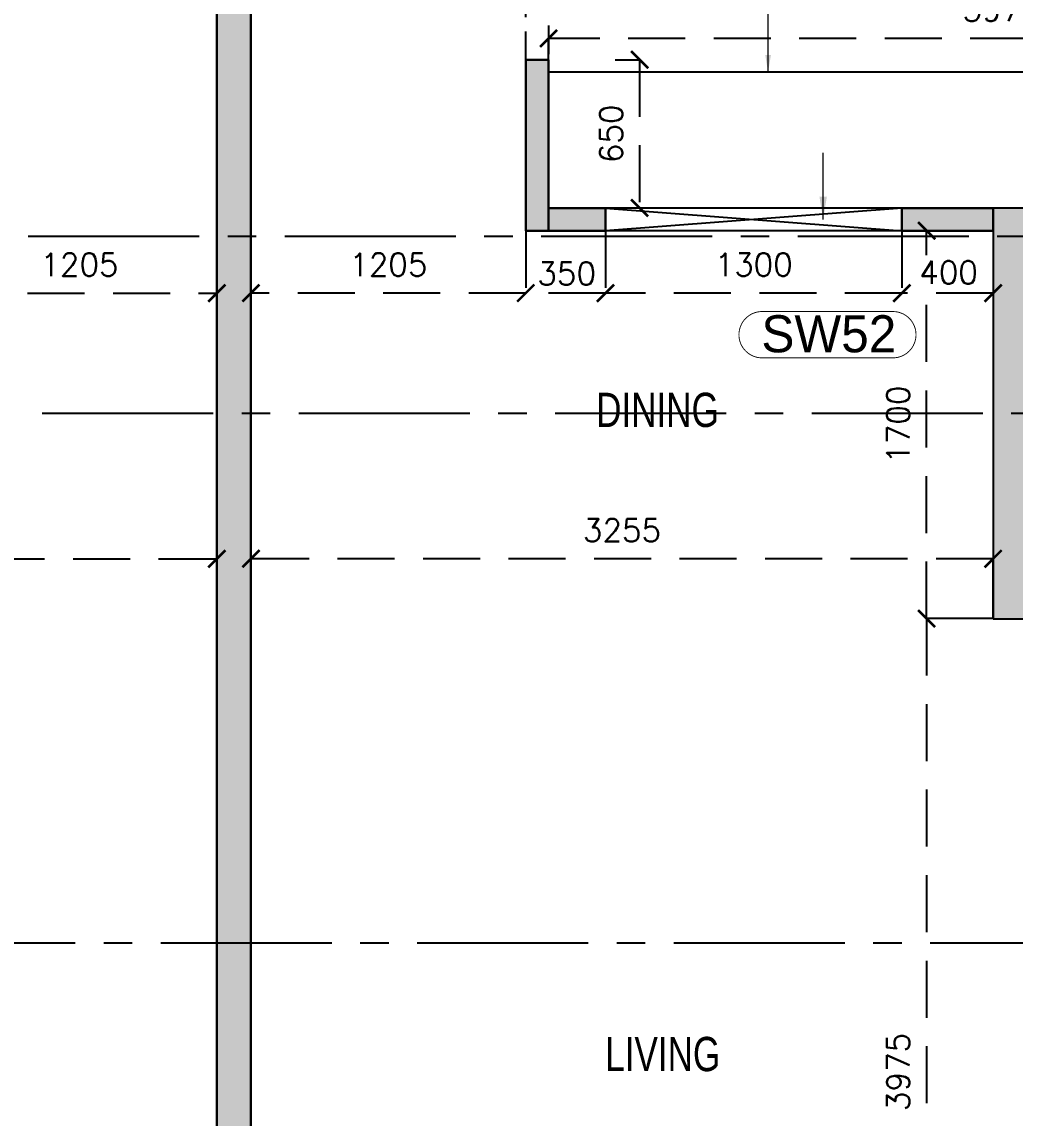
# Model space of a CAD drawing. Header units: millimetres. Extents: x 1124992 to 1258557, y -5767803 to -5695799.
# Drawn here: x 1205343 to 1209699, y -5725664 to -5720859 of the extents above; entities that cross this region are included whole.
import ezdxf

# ---------------------------------------------------------------- set-up
doc = ezdxf.new("R2010")
doc.units = ezdxf.units.MM
doc.header["$LTSCALE"] = 1000
doc.header["$MEASUREMENT"] = 0
for name, pattern in [('$1$AUDIT_D_120904163729-0', [0]), ('$36$HIDDEN', [0.375, 0.25, -0.125]), ('2BHK-A - FRONT$0$AUDIT_D_120904163729-0', [0]), ('2BHK-A - FRONT$0$HIDDEN', [0.375, 0.25, -0.125]), ('AUDIT_D_120904163729-0', [0]), ('T8(T9 IS SIMILAR) - DIMENSION & TEXTING$0$HIDDEN', [0.375, 0.25, -0.125]), ('T8_REFUGE COLUMNS$0$CENTER2', [1.125, 0.75, -0.125, 0.125, -0.125])]:
    doc.linetypes.add(name, pattern=pattern)
doc.layers.get('0').update_dxf_attribs({"linetype": 'AUDIT_D_120904163729-0'})
for name, color, linetype in [('$0$A-HATCH -160', 251, '$1$AUDIT_D_120904163729-0'), ('$21$A-DIMENSIONS', 2, '$36$HIDDEN'), ('2BHK-A - FRONT$0$A-HATCH -160', 251, '2BHK-A - FRONT$0$AUDIT_D_120904163729-0'), ('2BHK-A - FRONT$0$a-KIT FIX', 251, 'Continuous'), ('2BHK-A - FRONT$0$A-LINTEL', 5, '2BHK-A - FRONT$0$HIDDEN'), ('2BHK-A - FRONT$0$CUT-OUT', 49, 'Continuous'), ('T8(T9 IS SIMILAR) - DIMENSION & TEXTING$0$A-DIMENSIONS', 2, 'T8(T9 IS SIMILAR) - DIMENSION & TEXTING$0$HIDDEN'), ('T8_REFUGE COLUMNS$0$A-CENTERLINE', 193, 'T8_REFUGE COLUMNS$0$CENTER2'), ('T8_REFUGE COLUMNS$0$A-RCC COLS', 3, 'Continuous'), ('T8_TYPICAL COLUMNS$0$A-RCC COLS', 3, 'Continuous')]:
    doc.layers.add(name, color=color, linetype=linetype)
for name, color, linetype, lineweight in [('2BHK-A - FRONT$0$A-WALL- 160', 6, 'Continuous', 30), ('T8(T9 IS SIMILAR) - DIMENSION & TEXTING$0$a-Text', 4, 'Continuous', 0), ('T8(T9 IS SIMILAR) - DIMENSION & TEXTING$0$R0-18-10-2014-T1-1st Podium Floor Plan$0$Text', 2, 'Continuous', 0), ('T8(T9 IS SIMILAR)$0$D&W', 8, 'Continuous', 25), ('T8_REFUGE COLUMNS$0$A-COLUMN NO size reduce', 81, 'Continuous', 25)]:
    doc.layers.add(name, color=color, linetype=linetype, lineweight=lineweight)
doc.layers.add('T8_REFUGE COLUMNS$1$COL-HATCH', color=7, linetype='Continuous', lineweight=25, true_color=0xa3a3a3)
doc.styles.add('T8(T9 IS SIMILAR) - DIMENSION & TEXTING$0$ARIAL ARROW', font='swisscl.ttf')
doc.styles.add('T8(T9 IS SIMILAR) - DIMENSION & TEXTING$0$Romans 1', font='romans.shx', dxfattribs={"height": 100})
doc.styles.add('T8(T9 IS SIMILAR) - DIMENSION & TEXTING$0$Tahoma', font='tahoma.ttf')
doc.styles.add('T8_REFUGE COLUMNS$0$STANDARD', font='GOTHIC.TTF')
doc.dimstyles.new('T8(T9 IS SIMILAR) - DIMENSION & TEXTING$0$ALPINE S', dxfattribs={"dimscale": 0, "dimtxt": 100, "dimasz": 75, "dimexe": 0, "dimexo": 0, "dimgap": 75, "dimtad": 1, "dimdec": 0, "dimzin": 0, "dimdsep": 46, "dimtxsty": 'T8(T9 IS SIMILAR) - DIMENSION & TEXTING$0$Romans 1', "dimblk": 'T8(T9 IS SIMILAR) - DIMENSION & TEXTING$0$_ArchTick', "dimcen": 0.09, "dimclrd": 256, "dimclre": 256, "dimclrt": 7, "dimadec": 0, "dimazin": 0, "dimtfac": 1, "dimtdec": 0, "dimtofl": 0, "dimtmove": 1, "dimatfit": 0, "dimldrblk": 'T8(T9 IS SIMILAR) - DIMENSION & TEXTING$0$_Open90', "dimfxl": 1, "dimtolj": 1, "dimtzin": 0, "dimarcsym": 0})
doc.dimstyles.new('T8(T9 IS SIMILAR) - DIMENSION & TEXTING$0$SAMATA STD', dxfattribs={"dimtxt": 100, "dimasz": 50, "dimexe": 50, "dimexo": 50, "dimgap": 10, "dimtad": 0, "dimdec": 0, "dimrnd": 5, "dimzin": 0, "dimdsep": 46, "dimtxsty": 'T8(T9 IS SIMILAR) - DIMENSION & TEXTING$0$Tahoma', "dimblk": 'T8(T9 IS SIMILAR) - DIMENSION & TEXTING$0$_Origin2', "dimcen": -50, "dimdle": 50, "dimclrd": 7, "dimclre": 7, "dimclrt": 7, "dimadec": 0, "dimazin": 0, "dimtfac": 1, "dimtdec": 0, "dimtmove": 1, "dimatfit": 3, "dimfxl": 150, "dimtfill": 1, "dimtolj": 1, "dimtzin": 0, "dimlwd": -1, "dimlwe": -1, "dimarcsym": 0})

# ---------------------------------------------------------------- blocks, each defined once
blk = doc.blocks.new('T8(T9 IS SIMILAR) - DIMENSION & TEXTING$0$_ArchTick')
at = {"color": 0, "linetype": 'ByBlock', "const_width": 0.15}
blk.add_lwpolyline([(-0.5, -0.5), (0.5, 0.5)], dxfattribs=at)
blk = doc.blocks.new('*D515')
at = {"layer": 'T8(T9 IS SIMILAR) - DIMENSION & TEXTING$0$A-DIMENSIONS', "linetype": 'T8(T9 IS SIMILAR) - DIMENSION & TEXTING$0$HIDDEN', "lineweight": -2, "transparency": 16777216}
for p, q in [((1202942.3, -5723474.4), (1202942.3, -5723212.2)), ((1206197.3, -5723474.4), (1206197.3, -5723212.2))]:
    blk.add_line(p, q, dxfattribs=at)
at = {"layer": 'T8(T9 IS SIMILAR) - DIMENSION & TEXTING$0$A-DIMENSIONS', "lineweight": -2, "transparency": 16777216}
blk.add_line((1202942.3, -5723212.2), (1206197.3, -5723212.2), dxfattribs=at)
at = {"layer": 'T8(T9 IS SIMILAR) - DIMENSION & TEXTING$0$A-DIMENSIONS', "linetype": 'ByBlock', "lineweight": -2, "transparency": 16777216, "xscale": 75, "yscale": 75, "zscale": 75, "rotation": 180}
blk.add_blockref('T8(T9 IS SIMILAR) - DIMENSION & TEXTING$0$_ArchTick', (1202942.3, -5723212.2), dxfattribs=at)
at = {"layer": 'T8(T9 IS SIMILAR) - DIMENSION & TEXTING$0$A-DIMENSIONS', "linetype": 'ByBlock', "lineweight": -2, "transparency": 16777216, "xscale": 75, "yscale": 75, "zscale": 75}
blk.add_blockref('T8(T9 IS SIMILAR) - DIMENSION & TEXTING$0$_ArchTick', (1206197.3, -5723212.2), dxfattribs=at)
at = {"layer": 'T8(T9 IS SIMILAR) - DIMENSION & TEXTING$0$A-DIMENSIONS', "color": 7, "linetype": 'ByBlock', "transparency": 16777216, "insert": (1204569.8, -5723087.2), "char_height": 100, "attachment_point": 5, "style": 'T8(T9 IS SIMILAR) - DIMENSION & TEXTING$0$Romans 1'}
blk.add_mtext('\\A1;3255', dxfattribs=at)
blk = doc.blocks.new('T8(T9 IS SIMILAR) - DIMENSION & TEXTING$0$_Open90')
at = {"color": 0, "linetype": 'ByBlock', "lineweight": -2}
for p, q in [((0, 0), (-1, 0)), ((-0.5, 0.5), (0, 0)), ((0, 0), (-0.5, -0.5))]:
    blk.add_line(p, q, dxfattribs=at)
blk = doc.blocks.new('*D518')
at = {"layer": 'T8(T9 IS SIMILAR) - DIMENSION & TEXTING$0$A-DIMENSIONS', "linetype": 'T8(T9 IS SIMILAR) - DIMENSION & TEXTING$0$HIDDEN', "lineweight": -2, "transparency": 16777216}
for p, q in [((1207944.3, -5721024.3), (1208052, -5721024.3)), ((1207944.3, -5721674), (1208052, -5721674))]:
    blk.add_line(p, q, dxfattribs=at)
at = {"layer": 'T8(T9 IS SIMILAR) - DIMENSION & TEXTING$0$A-DIMENSIONS', "lineweight": -2, "transparency": 16777216}
blk.add_line((1208052, -5721024.3), (1208052, -5721674), dxfattribs=at)
at = {"layer": 'T8(T9 IS SIMILAR) - DIMENSION & TEXTING$0$A-DIMENSIONS', "linetype": 'ByBlock', "lineweight": -2, "transparency": 16777216, "xscale": 75, "yscale": 75, "zscale": 75}
for p, rotation in [((1208052, -5721024.3), 90), ((1208052, -5721674), 270)]:
    blk.add_blockref('T8(T9 IS SIMILAR) - DIMENSION & TEXTING$0$_ArchTick', p, dxfattribs=dict(at, rotation=rotation))
at = {"layer": 'T8(T9 IS SIMILAR) - DIMENSION & TEXTING$0$A-DIMENSIONS', "color": 7, "linetype": 'ByBlock', "transparency": 16777216, "insert": (1207927, -5721349.2), "char_height": 100, "attachment_point": 5, "rotation": 90, "style": 'T8(T9 IS SIMILAR) - DIMENSION & TEXTING$0$Romans 1'}
blk.add_mtext('\\A1;650', dxfattribs=at)
blk = doc.blocks.new('*D519')
at = {"layer": 'T8(T9 IS SIMILAR) - DIMENSION & TEXTING$0$A-DIMENSIONS', "linetype": 'T8(T9 IS SIMILAR) - DIMENSION & TEXTING$0$HIDDEN', "lineweight": -2, "transparency": 16777216}
for p, q in [((1207652.3, -5721104.1), (1207652.3, -5720930.6)), ((1211627.3, -5721104.1), (1211627.3, -5720930.6))]:
    blk.add_line(p, q, dxfattribs=at)
at = {"layer": 'T8(T9 IS SIMILAR) - DIMENSION & TEXTING$0$A-DIMENSIONS', "lineweight": -2, "transparency": 16777216}
blk.add_line((1211627.3, -5720930.6), (1207652.3, -5720930.6), dxfattribs=at)
at = {"layer": 'T8(T9 IS SIMILAR) - DIMENSION & TEXTING$0$A-DIMENSIONS', "linetype": 'ByBlock', "lineweight": -2, "transparency": 16777216, "xscale": 75, "yscale": 75, "zscale": 75, "rotation": 180}
blk.add_blockref('T8(T9 IS SIMILAR) - DIMENSION & TEXTING$0$_ArchTick', (1207652.3, -5720930.6), dxfattribs=at)
at = {"layer": 'T8(T9 IS SIMILAR) - DIMENSION & TEXTING$0$A-DIMENSIONS', "linetype": 'ByBlock', "lineweight": -2, "transparency": 16777216, "xscale": 75, "yscale": 75, "zscale": 75}
blk.add_blockref('T8(T9 IS SIMILAR) - DIMENSION & TEXTING$0$_ArchTick', (1211627.3, -5720930.6), dxfattribs=at)
at = {"layer": 'T8(T9 IS SIMILAR) - DIMENSION & TEXTING$0$A-DIMENSIONS', "color": 7, "linetype": 'ByBlock', "transparency": 16777216, "insert": (1209639.8, -5720805.6), "char_height": 100, "attachment_point": 5, "style": 'T8(T9 IS SIMILAR) - DIMENSION & TEXTING$0$Romans 1'}
blk.add_mtext('\\A1;3975', dxfattribs=at)
blk = doc.blocks.new('*D479')
at = {"layer": 'T8(T9 IS SIMILAR) - DIMENSION & TEXTING$0$A-DIMENSIONS', "linetype": 'T8(T9 IS SIMILAR) - DIMENSION & TEXTING$0$HIDDEN', "lineweight": -2, "transparency": 16777216}
for p, q in [((1209602.3, -5723474.4), (1209310.8, -5723474.4)), ((1209504.8, -5727449.6), (1209310.8, -5727449.6))]:
    blk.add_line(p, q, dxfattribs=at)
at = {"layer": 'T8(T9 IS SIMILAR) - DIMENSION & TEXTING$0$A-DIMENSIONS', "lineweight": -2, "transparency": 16777216}
blk.add_line((1209310.8, -5723474.4), (1209310.8, -5727449.6), dxfattribs=at)
at = {"layer": 'T8(T9 IS SIMILAR) - DIMENSION & TEXTING$0$A-DIMENSIONS', "linetype": 'ByBlock', "lineweight": -2, "transparency": 16777216, "xscale": 75, "yscale": 75, "zscale": 75}
for p, rotation in [((1209310.8, -5723474.4), 90), ((1209310.8, -5727449.6), 270)]:
    blk.add_blockref('T8(T9 IS SIMILAR) - DIMENSION & TEXTING$0$_ArchTick', p, dxfattribs=dict(at, rotation=rotation))
at = {"layer": 'T8(T9 IS SIMILAR) - DIMENSION & TEXTING$0$A-DIMENSIONS', "color": 7, "linetype": 'ByBlock', "transparency": 16777216, "insert": (1209185.8, -5725462), "char_height": 100, "attachment_point": 5, "rotation": 90, "style": 'T8(T9 IS SIMILAR) - DIMENSION & TEXTING$0$Romans 1'}
blk.add_mtext('\\A1;3975', dxfattribs=at)
blk = doc.blocks.new('*D480')
at = {"layer": 'T8(T9 IS SIMILAR) - DIMENSION & TEXTING$0$A-DIMENSIONS', "linetype": 'T8(T9 IS SIMILAR) - DIMENSION & TEXTING$0$HIDDEN', "lineweight": -2, "transparency": 16777216}
for p, q in [((1209456.5, -5721774), (1209310.8, -5721774)), ((1209456.5, -5723474.4), (1209310.8, -5723474.4))]:
    blk.add_line(p, q, dxfattribs=at)
at = {"layer": 'T8(T9 IS SIMILAR) - DIMENSION & TEXTING$0$A-DIMENSIONS', "lineweight": -2, "transparency": 16777216}
blk.add_line((1209310.8, -5723474.4), (1209310.8, -5721774), dxfattribs=at)
at = {"layer": 'T8(T9 IS SIMILAR) - DIMENSION & TEXTING$0$A-DIMENSIONS', "linetype": 'ByBlock', "lineweight": -2, "transparency": 16777216, "xscale": 75, "yscale": 75, "zscale": 75}
for p, rotation in [((1209310.8, -5721774), 90), ((1209310.8, -5723474.4), 270)]:
    blk.add_blockref('T8(T9 IS SIMILAR) - DIMENSION & TEXTING$0$_ArchTick', p, dxfattribs=dict(at, rotation=rotation))
at = {"layer": 'T8(T9 IS SIMILAR) - DIMENSION & TEXTING$0$A-DIMENSIONS', "color": 7, "linetype": 'ByBlock', "transparency": 16777216, "insert": (1209185.8, -5722624.2), "char_height": 100, "attachment_point": 5, "rotation": 90, "style": 'T8(T9 IS SIMILAR) - DIMENSION & TEXTING$0$Romans 1'}
blk.add_mtext('\\A1;1700', dxfattribs=at)
blk = doc.blocks.new('*D481')
at = {"layer": 'T8(T9 IS SIMILAR) - DIMENSION & TEXTING$0$A-DIMENSIONS', "linetype": 'T8(T9 IS SIMILAR) - DIMENSION & TEXTING$0$HIDDEN', "lineweight": -2, "transparency": 16777216}
for p, q in [((1206347.3, -5723474.4), (1206347.3, -5723212.2)), ((1209602.3, -5723474.4), (1209602.3, -5723212.2))]:
    blk.add_line(p, q, dxfattribs=at)
at = {"layer": 'T8(T9 IS SIMILAR) - DIMENSION & TEXTING$0$A-DIMENSIONS', "lineweight": -2, "transparency": 16777216}
blk.add_line((1209602.3, -5723212.2), (1206347.3, -5723212.2), dxfattribs=at)
at = {"layer": 'T8(T9 IS SIMILAR) - DIMENSION & TEXTING$0$A-DIMENSIONS', "linetype": 'ByBlock', "lineweight": -2, "transparency": 16777216, "xscale": 75, "yscale": 75, "zscale": 75, "rotation": 180}
blk.add_blockref('T8(T9 IS SIMILAR) - DIMENSION & TEXTING$0$_ArchTick', (1206347.3, -5723212.2), dxfattribs=at)
at = {"layer": 'T8(T9 IS SIMILAR) - DIMENSION & TEXTING$0$A-DIMENSIONS', "linetype": 'ByBlock', "lineweight": -2, "transparency": 16777216, "xscale": 75, "yscale": 75, "zscale": 75}
blk.add_blockref('T8(T9 IS SIMILAR) - DIMENSION & TEXTING$0$_ArchTick', (1209602.3, -5723212.2), dxfattribs=at)
at = {"layer": 'T8(T9 IS SIMILAR) - DIMENSION & TEXTING$0$A-DIMENSIONS', "color": 7, "linetype": 'ByBlock', "transparency": 16777216, "insert": (1207974.8, -5723087.2), "char_height": 100, "attachment_point": 5, "style": 'T8(T9 IS SIMILAR) - DIMENSION & TEXTING$0$Romans 1'}
blk.add_mtext('\\A1;3255', dxfattribs=at)
blk = doc.blocks.new('*D281')
at = {"layer": 'T8(T9 IS SIMILAR) - DIMENSION & TEXTING$0$A-DIMENSIONS', "linetype": 'T8(T9 IS SIMILAR) - DIMENSION & TEXTING$0$HIDDEN', "lineweight": -2, "transparency": 16777216}
for p, q in [((1204992.3, -5721774.9), (1204992.3, -5722047.6)), ((1206197.3, -5721774.9), (1206197.3, -5722047.6))]:
    blk.add_line(p, q, dxfattribs=at)
at = {"layer": 'T8(T9 IS SIMILAR) - DIMENSION & TEXTING$0$A-DIMENSIONS', "lineweight": -2, "transparency": 16777216}
blk.add_line((1204992.3, -5722047.6), (1206197.3, -5722047.6), dxfattribs=at)
at = {"layer": 'T8(T9 IS SIMILAR) - DIMENSION & TEXTING$0$A-DIMENSIONS', "linetype": 'ByBlock', "lineweight": -2, "transparency": 16777216, "xscale": 75, "yscale": 75, "zscale": 75, "rotation": 180}
blk.add_blockref('T8(T9 IS SIMILAR) - DIMENSION & TEXTING$0$_ArchTick', (1204992.3, -5722047.6), dxfattribs=at)
at = {"layer": 'T8(T9 IS SIMILAR) - DIMENSION & TEXTING$0$A-DIMENSIONS', "linetype": 'ByBlock', "lineweight": -2, "transparency": 16777216, "xscale": 75, "yscale": 75, "zscale": 75}
blk.add_blockref('T8(T9 IS SIMILAR) - DIMENSION & TEXTING$0$_ArchTick', (1206197.3, -5722047.6), dxfattribs=at)
at = {"layer": 'T8(T9 IS SIMILAR) - DIMENSION & TEXTING$0$A-DIMENSIONS', "color": 7, "linetype": 'ByBlock', "transparency": 16777216, "insert": (1205594.8, -5721922.6), "char_height": 100, "attachment_point": 5, "style": 'T8(T9 IS SIMILAR) - DIMENSION & TEXTING$0$Romans 1', "bg_fill": 3, "box_fill_scale": 1.25, "bg_fill_color": 256, "bg_fill_true_color": 13158600, "bg_fill_transparency": 0}
blk.add_mtext('\\A1;1205', dxfattribs=at)
blk = doc.blocks.new('*D282')
at = {"layer": 'T8(T9 IS SIMILAR) - DIMENSION & TEXTING$0$A-DIMENSIONS', "linetype": 'T8(T9 IS SIMILAR) - DIMENSION & TEXTING$0$HIDDEN', "lineweight": -2, "transparency": 16777216}
for p, q in [((1209202.3, -5721774.9), (1209202.3, -5722047.6)), ((1209602.3, -5721774.9), (1209602.3, -5722047.6))]:
    blk.add_line(p, q, dxfattribs=at)
at = {"layer": 'T8(T9 IS SIMILAR) - DIMENSION & TEXTING$0$A-DIMENSIONS', "lineweight": -2, "transparency": 16777216}
blk.add_line((1209602.3, -5722047.6), (1209202.3, -5722047.6), dxfattribs=at)
at = {"layer": 'T8(T9 IS SIMILAR) - DIMENSION & TEXTING$0$A-DIMENSIONS', "color": 7, "linetype": 'ByBlock', "transparency": 16777216, "insert": (1209407.1, -5721956.7), "char_height": 100, "attachment_point": 5, "style": 'T8(T9 IS SIMILAR) - DIMENSION & TEXTING$0$Romans 1', "bg_fill": 3, "box_fill_scale": 1.25, "bg_fill_color": 256, "bg_fill_true_color": 13158600, "bg_fill_transparency": 0}
blk.add_mtext('\\A1;400', dxfattribs=at)
at = {"layer": 'T8(T9 IS SIMILAR) - DIMENSION & TEXTING$0$A-DIMENSIONS', "linetype": 'ByBlock', "lineweight": -2, "transparency": 16777216, "xscale": 75, "yscale": 75, "zscale": 75, "rotation": 180}
blk.add_blockref('T8(T9 IS SIMILAR) - DIMENSION & TEXTING$0$_ArchTick', (1209202.3, -5722047.6), dxfattribs=at)
at = {"layer": 'T8(T9 IS SIMILAR) - DIMENSION & TEXTING$0$A-DIMENSIONS', "linetype": 'ByBlock', "lineweight": -2, "transparency": 16777216, "xscale": 75, "yscale": 75, "zscale": 75}
blk.add_blockref('T8(T9 IS SIMILAR) - DIMENSION & TEXTING$0$_ArchTick', (1209602.3, -5722047.6), dxfattribs=at)
blk = doc.blocks.new('*D283')
at = {"layer": 'T8(T9 IS SIMILAR) - DIMENSION & TEXTING$0$A-DIMENSIONS', "linetype": 'T8(T9 IS SIMILAR) - DIMENSION & TEXTING$0$HIDDEN', "lineweight": -2, "transparency": 16777216}
for p, q in [((1207902.3, -5721774.9), (1207902.3, -5722047.6)), ((1209202.2, -5721774.9), (1209202.2, -5722047.6))]:
    blk.add_line(p, q, dxfattribs=at)
at = {"layer": 'T8(T9 IS SIMILAR) - DIMENSION & TEXTING$0$A-DIMENSIONS', "lineweight": -2, "transparency": 16777216}
blk.add_line((1209202.2, -5722047.6), (1207902.3, -5722047.6), dxfattribs=at)
at = {"layer": 'T8(T9 IS SIMILAR) - DIMENSION & TEXTING$0$A-DIMENSIONS', "linetype": 'ByBlock', "lineweight": -2, "transparency": 16777216, "xscale": 75, "yscale": 75, "zscale": 75, "rotation": 180}
blk.add_blockref('T8(T9 IS SIMILAR) - DIMENSION & TEXTING$0$_ArchTick', (1207902.3, -5722047.6), dxfattribs=at)
at = {"layer": 'T8(T9 IS SIMILAR) - DIMENSION & TEXTING$0$A-DIMENSIONS', "linetype": 'ByBlock', "lineweight": -2, "transparency": 16777216, "xscale": 75, "yscale": 75, "zscale": 75}
blk.add_blockref('T8(T9 IS SIMILAR) - DIMENSION & TEXTING$0$_ArchTick', (1209202.2, -5722047.6), dxfattribs=at)
at = {"layer": 'T8(T9 IS SIMILAR) - DIMENSION & TEXTING$0$A-DIMENSIONS', "color": 7, "linetype": 'ByBlock', "transparency": 16777216, "insert": (1208552.3, -5721922.6), "char_height": 100, "attachment_point": 5, "style": 'T8(T9 IS SIMILAR) - DIMENSION & TEXTING$0$Romans 1', "bg_fill": 3, "box_fill_scale": 1.25, "bg_fill_color": 256, "bg_fill_true_color": 13158600, "bg_fill_transparency": 0}
blk.add_mtext('\\A1;1300', dxfattribs=at)
blk = doc.blocks.new('*D284')
at = {"layer": 'T8(T9 IS SIMILAR) - DIMENSION & TEXTING$0$A-DIMENSIONS', "linetype": 'T8(T9 IS SIMILAR) - DIMENSION & TEXTING$0$HIDDEN', "lineweight": -2, "transparency": 16777216}
for p, q in [((1207552.3, -5721774.9), (1207552.3, -5722047.6)), ((1207902.3, -5721774.9), (1207902.3, -5722047.6))]:
    blk.add_line(p, q, dxfattribs=at)
at = {"layer": 'T8(T9 IS SIMILAR) - DIMENSION & TEXTING$0$A-DIMENSIONS', "lineweight": -2, "transparency": 16777216}
blk.add_line((1207902.3, -5722047.6), (1207552.3, -5722047.6), dxfattribs=at)
at = {"layer": 'T8(T9 IS SIMILAR) - DIMENSION & TEXTING$0$A-DIMENSIONS', "color": 7, "linetype": 'ByBlock', "transparency": 16777216, "insert": (1207732, -5721961.6), "char_height": 100, "attachment_point": 5, "style": 'T8(T9 IS SIMILAR) - DIMENSION & TEXTING$0$Romans 1', "bg_fill": 3, "box_fill_scale": 1.25, "bg_fill_color": 256, "bg_fill_true_color": 13158600, "bg_fill_transparency": 0}
blk.add_mtext('\\A1;350', dxfattribs=at)
at = {"layer": 'T8(T9 IS SIMILAR) - DIMENSION & TEXTING$0$A-DIMENSIONS', "linetype": 'ByBlock', "lineweight": -2, "transparency": 16777216, "xscale": 75, "yscale": 75, "zscale": 75, "rotation": 180}
blk.add_blockref('T8(T9 IS SIMILAR) - DIMENSION & TEXTING$0$_ArchTick', (1207552.3, -5722047.6), dxfattribs=at)
at = {"layer": 'T8(T9 IS SIMILAR) - DIMENSION & TEXTING$0$A-DIMENSIONS', "linetype": 'ByBlock', "lineweight": -2, "transparency": 16777216, "xscale": 75, "yscale": 75, "zscale": 75}
blk.add_blockref('T8(T9 IS SIMILAR) - DIMENSION & TEXTING$0$_ArchTick', (1207902.3, -5722047.6), dxfattribs=at)
blk = doc.blocks.new('*D219')
at = {"layer": 'T8(T9 IS SIMILAR) - DIMENSION & TEXTING$0$A-DIMENSIONS', "linetype": 'T8(T9 IS SIMILAR) - DIMENSION & TEXTING$0$HIDDEN', "lineweight": -2, "transparency": 16777216}
for p, q in [((1206347.3, -5721774.9), (1206347.3, -5722047.6)), ((1207552.3, -5721774.9), (1207552.3, -5722047.6))]:
    blk.add_line(p, q, dxfattribs=at)
at = {"layer": 'T8(T9 IS SIMILAR) - DIMENSION & TEXTING$0$A-DIMENSIONS', "lineweight": -2, "transparency": 16777216}
blk.add_line((1207552.3, -5722047.6), (1206347.3, -5722047.6), dxfattribs=at)
at = {"layer": 'T8(T9 IS SIMILAR) - DIMENSION & TEXTING$0$A-DIMENSIONS', "linetype": 'ByBlock', "lineweight": -2, "transparency": 16777216, "xscale": 75, "yscale": 75, "zscale": 75, "rotation": 180}
blk.add_blockref('T8(T9 IS SIMILAR) - DIMENSION & TEXTING$0$_ArchTick', (1206347.3, -5722047.6), dxfattribs=at)
at = {"layer": 'T8(T9 IS SIMILAR) - DIMENSION & TEXTING$0$A-DIMENSIONS', "linetype": 'ByBlock', "lineweight": -2, "transparency": 16777216, "xscale": 75, "yscale": 75, "zscale": 75}
blk.add_blockref('T8(T9 IS SIMILAR) - DIMENSION & TEXTING$0$_ArchTick', (1207552.3, -5722047.6), dxfattribs=at)
at = {"layer": 'T8(T9 IS SIMILAR) - DIMENSION & TEXTING$0$A-DIMENSIONS', "color": 7, "linetype": 'ByBlock', "transparency": 16777216, "insert": (1206949.8, -5721922.6), "char_height": 100, "attachment_point": 5, "style": 'T8(T9 IS SIMILAR) - DIMENSION & TEXTING$0$Romans 1', "bg_fill": 3, "box_fill_scale": 1.25, "bg_fill_color": 256, "bg_fill_true_color": 13158600, "bg_fill_transparency": 0}
blk.add_mtext('\\A1;1205', dxfattribs=at)
blk = doc.blocks.new('T8(T9 IS SIMILAR) - DIMENSION & TEXTING$0$_Origin2')
at = {"color": 0, "linetype": 'ByBlock', "lineweight": -2}
blk.add_line((-0.5, 0), (-1, 0), dxfattribs=at)
for radius in [0.5, 0.25]:
    blk.add_circle((0, 0), radius, dxfattribs=at)
blk = doc.blocks.new('T8_REFUGE COLUMNS')
at = {"layer": 'T8_REFUGE COLUMNS$1$COL-HATCH', "linetype": 'ByBlock'}
h = blk.add_hatch(color=256, dxfattribs=at)
h.dxf.hatch_style = 1
h.paths.add_polyline_path([(1209602.1, -5723474.9), (1209852.1, -5723474.9), (1209852.1, -5721674.9), (1209602.1, -5721674.9)])
at = {"layer": 'T8_REFUGE COLUMNS$0$A-CENTERLINE'}
for p, q in [((1217370.3, -5721799.9), (1182156.9, -5721799.9)), ((1217431.8, -5722574.9), (1182156.9, -5722574.9)), ((1217951.3, -5724897.4), (1182156.9, -5724897.4))]:
    blk.add_line(p, q, dxfattribs=at)
at = {"layer": 'T8_REFUGE COLUMNS$0$A-COLUMN NO size reduce', "linetype": 'ByBlock', "const_width": 3.9}
blk.add_lwpolyline([(1208589.1, -5722331.5, -1), (1208589.1, -5722128.3), (1209162.6, -5722128.3, -1), (1209162.6, -5722331.5)], format="xyb", close=True, dxfattribs=at)
at = {"layer": 'T8_REFUGE COLUMNS$0$A-RCC COLS', "linetype": 'ByBlock'}
blk.add_lwpolyline([(1209602.1, -5723474.9), (1209852.1, -5723474.9), (1209852.1, -5721674.9), (1209602.1, -5721674.9)], close=True, dxfattribs=at)
at = {"layer": 'T8_REFUGE COLUMNS$0$A-COLUMN NO size reduce', "linetype": 'ByBlock', "insert": (1208586, -5722144.6), "char_height": 162.5, "attachment_point": 1, "style": 'T8_REFUGE COLUMNS$0$STANDARD'}
blk.add_mtext_dynamic_manual_height_columns('SW52', width=444.685, gutter_width=500, heights=[0], dxfattribs=at)
blk = doc.blocks.new('T8_TYPICAL COLUMNS')
at = {"layer": 'T8_TYPICAL COLUMNS$0$A-RCC COLS', "linetype": 'ByBlock'}
blk.add_blockref('T8_REFUGE COLUMNS', (0, 0), dxfattribs=at)
blk = doc.blocks.new('2BHK-A - FRONT')
at = {"layer": '2BHK-A - FRONT$0$A-HATCH -160', "linetype": 'ByBlock'}
h = blk.add_hatch(dxfattribs=at)
h.set_pattern_fill('HEX', color=256, scale=150)
h.set_pattern_definition([(0, (0, -0.548), (0, 32.47595264), [18.75, -37.5]), (120, (0, -0.548), (-28.125, -16.23797632), [18.75, -37.5]), (60, (18.75, -0.548), (-28.125, 16.23797632), [18.75, -37.5])])
edge = h.paths.add_edge_path()
edge.add_line((1151704.5, -5719064.6), (1151704.5, -5727449.6))
edge.add_line((1151704.5, -5727449.6), (1151854.5, -5727449.6))
edge.add_line((1151854.5, -5727449.6), (1151854.5, -5719024.6))
edge.add_line((1151854.5, -5719024.6), (1151704.5, -5719024.6))
h = blk.add_hatch(dxfattribs=at)
h.set_pattern_fill('ZIGZAG', color=256, scale=250)
h.set_pattern_definition([(0, (0, 0), (31.25, 31.25), [31.25, -31.25]), (90, (31.25, 0), (-31.25, 31.25), [31.25, -31.25])])
h.paths.add_polyline_path([(1142149.5, -5723474.6), (1143849.6, -5723474.6), (1143849.6, -5723374.6), (1142149.5, -5723374.6)])
h.paths.add_polyline_path([(1144889.5, -5724474.6), (1144889.5, -5724574.6), (1147099.5, -5724574.6), (1147099.5, -5724474.6), (1145949.5, -5724474.2), (1145949.5, -5724374.2), (1145849.5, -5724374.2), (1145849.5, -5724474.6)])
h.paths.add_polyline_path([(1145949.5, -5723374.2), (1146849.2, -5723374.2), (1146849.2, -5723474.2), (1145949.5, -5723474.2)])
h.paths.add_polyline_path([(1147599.2, -5723474.2), (1148199.2, -5723474.2), (1148199.2, -5723374.2), (1147599.2, -5723374.2)])
h.paths.add_polyline_path([(1150399.5, -5721024.5), (1150499.5, -5721024.5), (1150499.5, -5721774.2), (1150399.5, -5721774.2)])
h.paths.add_polyline_path([(1150399.5, -5720124.5), (1150499.5, -5720124.5), (1150499.5, -5719224.6), (1150399.5, -5719224.6)])
h.paths.add_polyline_path([(1145549.4, -5721674.6), (1145649.4, -5721674.6), (1145649.4, -5721174.6), (1145649.4, -5721174.6), (1145649.4, -5721073.7), (1145549.4, -5721073.9)])
h.paths.add_polyline_path([(1148199.5, -5728684.2), (1148934.5, -5728684.2), (1148934.5, -5728584.2), (1148199.5, -5728584.2)])
h.paths.add_polyline_path([(1148449.5, -5721774.6), (1148849.5, -5721774.6), (1148849.5, -5721674.6), (1148449.5, -5721674.6)])
h.paths.add_polyline_path([(1150149.5, -5721674.6), (1150399.5, -5721674.6), (1150399.5, -5721774.6), (1150149.5, -5721774.6)])
h = blk.add_hatch(dxfattribs=at)
h.set_pattern_fill('ANSI32', color=256, scale=150)
h.set_pattern_definition([(45, (0, -0.55), (-39.77475644, 39.77475644), []), (45, (26.517, -0.55), (-39.77475644, 39.77475644), [])])
h.paths.add_polyline_path([(1145269.9, -5728524.2), (1145269.9, -5728684.2), (1144639.8, -5728684.2), (1144639.8, -5726829.5), (1144799.8, -5726829.5), (1144799.8, -5728524.2)])
h.paths.add_polyline_path([(1148934.5, -5727449.8), (1148934.5, -5727609.8), (1147999.5, -5727609.8), (1147999.5, -5727009.5), (1148159.5, -5727009.5), (1148159.5, -5727449.8)])
h.paths.add_polyline_path([(1147999.5, -5728684.2), (1147999.5, -5728524.2), (1147369.9, -5728524.2), (1147369.9, -5728684.2)])
edge = h.paths.add_edge_path()
edge.add_line((1151334.5, -5727449.8), (1151779.5, -5727449.8))
edge.add_line((1151779.5, -5727449.8), (1151779.5, -5727609.8))
edge.add_line((1151704.5, -5727609.8), (1151334.5, -5727609.8))
edge.add_line((1151334.5, -5727609.8), (1151334.5, -5727449.8))
h.paths.add_polyline_path([(1146264.5, -5719573.8), (1146424.5, -5719573.8), (1146424.5, -5719224.6), (1146264.5, -5719224.6)])
h.paths.add_polyline_path([(1145549.4, -5721834.4), (1145788.9, -5721834.4), (1145790, -5721674.6), (1145549.4, -5721674.6)])
h.paths.add_polyline_path([(1145949.5, -5721924.2), (1145949.5, -5722524.6), (1145789.5, -5722524.6), (1145789.5, -5721924.2)])
h.paths.add_polyline_path([(1144599.5, -5721924.6), (1144759.5, -5721924.6), (1144762, -5722524.6), (1144602, -5722524.6)])
h.paths.add_polyline_path([(1144599.5, -5723474.6), (1144599.5, -5723174.6), (1144759.5, -5723174.6), (1144759.5, -5723314.6), (1145789.5, -5723314.6), (1145789.5, -5723174.6), (1145949.5, -5723174.6), (1145949.5, -5723474.2)])
at = {"layer": '2BHK-A - FRONT$0$a-KIT FIX', "color": 1}
blk.add_line((1147239.2, -5721078.7), (1150399.5, -5721078.3), dxfattribs=at)
at = {"layer": '2BHK-A - FRONT$0$A-LINTEL', "linetype": 'ByBlock'}
for p, q in [((1148849.5, -5721674.6), (1150149.5, -5721674.6)), ((1148849.5, -5721774.6), (1150149.5, -5721774.6))]:
    blk.add_line(p, q, dxfattribs=at)
blk.add_lwpolyline([(1148849.5, -5721674.6), (1150149.5, -5721774.6), (1150149.5, -5721674.6), (1148849.5, -5721774.6)], close=True, dxfattribs=at)
at = {"layer": '2BHK-A - FRONT$0$A-WALL- 160', "linetype": 'ByBlock'}
for p, q in [((1151704.5, -5727449.6), (1151704.5, -5719024.6)), ((1151854.5, -5727609.6), (1151854.5, -5719024.6)), ((1150399.5, -5721024.5), (1150399.5, -5721774.6)), ((1150399.5, -5721024.5), (1150499.5, -5721024.5)), ((1150499.5, -5721024.5), (1150499.5, -5721774.2)), ((1150399.5, -5721774.6), (1150499.5, -5721774.6))]:
    blk.add_line(p, q, dxfattribs=at)
for points in [[(1148449.5, -5721774.6), (1148849.5, -5721774.6), (1148849.5, -5721674.6), (1148449.5, -5721674.6)], [(1150149.5, -5721674.6), (1150399.5, -5721674.6), (1150399.5, -5721774.6), (1150149.5, -5721774.6)]]:
    blk.add_lwpolyline(points, close=True, dxfattribs=at)
at = {"layer": '2BHK-A - FRONT$0$CUT-OUT', "linetype": '2BHK-A - FRONT$0$HIDDEN', "ltscale": 0.5}
blk.add_lwpolyline([(1150499.5, -5720124.5), (1150399.5, -5720124.5), (1150399.5, -5721024.5), (1150499.5, -5721024.5)], close=True, dxfattribs=at)
blk = doc.blocks.new('T8(T9 IS SIMILAR)')
at = {"layer": 'T8(T9 IS SIMILAR)$0$D&W', "linetype": 'ByBlock'}
for name, p in [('T8_TYPICAL COLUMNS', (0, 0)), ('2BHK-A - FRONT', (54492.8, -0.4))]:
    blk.add_blockref(name, p, dxfattribs=at)
at = {"layer": 'T8(T9 IS SIMILAR)$0$D&W', "linetype": 'ByBlock', "xscale": -1}
blk.add_blockref('2BHK-A - FRONT', (2358051.8, -0.4), dxfattribs=at)
blk = doc.blocks.new('T8(T9 IS SIMILAR) - DIMENSION & TEXTING')
at = {"layer": 'T8(T9 IS SIMILAR) - DIMENSION & TEXTING$0$a-Text', "style": 'T8(T9 IS SIMILAR) - DIMENSION & TEXTING$0$ARIAL ARROW'}
for s, p in [('DINING', (1207861.3, -5722634.5)), ('LIVING', (1207901.2, -5725458.7))]:
    blk.add_text(s, height=150, dxfattribs=at).set_placement(p)
at = {"layer": 'T8(T9 IS SIMILAR) - DIMENSION & TEXTING$0$A-DIMENSIONS', "linetype": 'ByBlock'}
for base, p1, p2, angle, picture, middle in [((1207652.3, -5720930.6), (1211627.3, -5721104.1), (1207652.3, -5721104.1), 180, '*D519', (1209639.8, -5720805.6)), ((1208052, -5721674), (1207944.3, -5721024.3), (1207944.3, -5721674), 90, '*D518', (1207927, -5721349.2)), ((1209310.8, -5721774), (1209456.5, -5723474.4), (1209456.5, -5721774), 90, '*D480', (1209185.8, -5722624.2)), ((1206347.3, -5723212.2), (1209602.3, -5723474.4), (1206347.3, -5723474.4), 180, '*D481', (1207974.8, -5723087.2)), ((1209310.8, -5727449.6), (1209602.3, -5723474.4), (1209504.8, -5727449.6), 90, '*D479', (1209185.8, -5725462))]:
    dim = blk.add_linear_dim(base=base, p1=p1, p2=p2, angle=angle, dimstyle='T8(T9 IS SIMILAR) - DIMENSION & TEXTING$0$ALPINE S', override={"dimscale": 1, "dimfxl": 5, "dimarcsym": 1}, dxfattribs=at)
    dim.commit()
    dim.dimension.update_dxf_attribs({"geometry": picture, "text_midpoint": middle})
for base, p1, p2, override, picture, middle in [((1206197.3, -5722047.6), (1204992.3, -5721774.9), (1206197.3, -5721774.9), {"dimscale": 1, "dimfxl": 5, "dimtfill": 1, "dimarcsym": 1}, '*D281', (1205594.8, -5721922.6)), ((1206197.3, -5723212.2), (1202942.3, -5723474.4), (1206197.3, -5723474.4), {"dimscale": 1, "dimfxl": 5, "dimarcsym": 1}, '*D515', (1204569.8, -5723087.2))]:
    dim = blk.add_linear_dim(base=base, p1=p1, p2=p2, dimstyle='T8(T9 IS SIMILAR) - DIMENSION & TEXTING$0$ALPINE S', override=override, dxfattribs=at)
    dim.commit()
    dim.dimension.update_dxf_attribs({"geometry": picture, "text_midpoint": middle})
at = {"layer": 'T8(T9 IS SIMILAR) - DIMENSION & TEXTING$0$R0-18-10-2014-T1-1st Podium Floor Plan$0$Text'}
for points, override in [([(1208615.4, -5721079.3, 0), (1208615.4, -5720085.6, 0), (1209086.5, -5720085.7, 0)], {"dimasz": 75, "dimclrd": 2, "dimfxlon": 1, "dimarcsym": 1}), ([(1208856.9, -5721724.3), (1208856.9, -5721499.1), (1208856.9, -5721431.8)], {"dimasz": 100, "dimclrd": 2, "dimfxlon": 1, "dimarcsym": 1})]:
    blk.add_leader(points, dimstyle='T8(T9 IS SIMILAR) - DIMENSION & TEXTING$0$SAMATA STD', override=override, dxfattribs=at)
at = {"layer": 'T8(T9 IS SIMILAR) - DIMENSION & TEXTING$0$A-DIMENSIONS', "linetype": 'ByBlock'}
dim = blk.add_linear_dim(base=(1209202.3, -5722047.6), p1=(1209602.3, -5721774.9), p2=(1209202.3, -5721774.9), angle=180, dimstyle='T8(T9 IS SIMILAR) - DIMENSION & TEXTING$0$ALPINE S', override={"dimscale": 1, "dimfxl": 5, "dimtfill": 1, "dimarcsym": 1}, dxfattribs=at)
dim.commit()
dim.dimension.update_dxf_attribs({"geometry": '*D282', "text_midpoint": (1209407.1, -5722081.7), "dimtype": 128})
dim = blk.add_linear_dim(base=(1207902.3, -5722047.6), p1=(1209202.2, -5721774.9), p2=(1207902.3, -5721774.9), angle=180, dimstyle='T8(T9 IS SIMILAR) - DIMENSION & TEXTING$0$ALPINE S', override={"dimscale": 1, "dimfxl": 5, "dimtfill": 1, "dimarcsym": 1}, dxfattribs=at)
dim.commit()
dim.dimension.update_dxf_attribs({"geometry": '*D283', "text_midpoint": (1208552.3, -5721922.6)})
dim = blk.add_linear_dim(base=(1207552.3, -5722047.6), p1=(1207902.3, -5721774.9), p2=(1207552.3, -5721774.9), angle=180, dimstyle='T8(T9 IS SIMILAR) - DIMENSION & TEXTING$0$ALPINE S', override={"dimscale": 1, "dimfxl": 5, "dimtfill": 1, "dimarcsym": 1}, dxfattribs=at)
dim.commit()
dim.dimension.update_dxf_attribs({"geometry": '*D284', "text_midpoint": (1207732, -5722086.6), "dimtype": 128})
dim = blk.add_linear_dim(base=(1206347.3, -5722047.6), p1=(1207552.3, -5721774.9), p2=(1206347.3, -5721774.9), angle=180, dimstyle='T8(T9 IS SIMILAR) - DIMENSION & TEXTING$0$ALPINE S', override={"dimscale": 1, "dimfxl": 5, "dimtfill": 1, "dimarcsym": 1}, dxfattribs=at)
dim.commit()
dim.dimension.update_dxf_attribs({"geometry": '*D219', "text_midpoint": (1206949.8, -5721922.6)})

msp = doc.modelspace()

# ---------------------------------------------------------------- block references
at = {"layer": '$21$A-DIMENSIONS', "linetype": 'ByBlock'}
msp.add_blockref('T8(T9 IS SIMILAR)', (0, 0), dxfattribs=at)

# ---------------------------------------------------------------- next in the draw order: block references
at = {"layer": '$0$A-HATCH -160', "linetype": 'ByBlock'}
msp.add_blockref('T8(T9 IS SIMILAR) - DIMENSION & TEXTING', (0, 0), dxfattribs=at)

doc.saveas('drawing.dxf')
